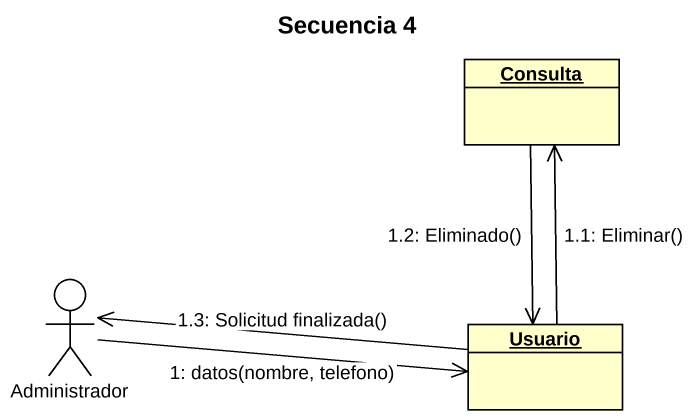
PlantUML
@startuml
title Secuencia 4
allowmixing
hide circle
hide empty members
object Consulta
actor Administrador
object Usuario
Administrador -right-> Usuario : 1: datos(nombre, telefono)
Usuario -up-> Consulta : 1.1: Eliminar()
Consulta --> Usuario : 1.2: Eliminado()
Usuario -left-> Administrador : 1.3: Solicitud finalizada()
@enduml
